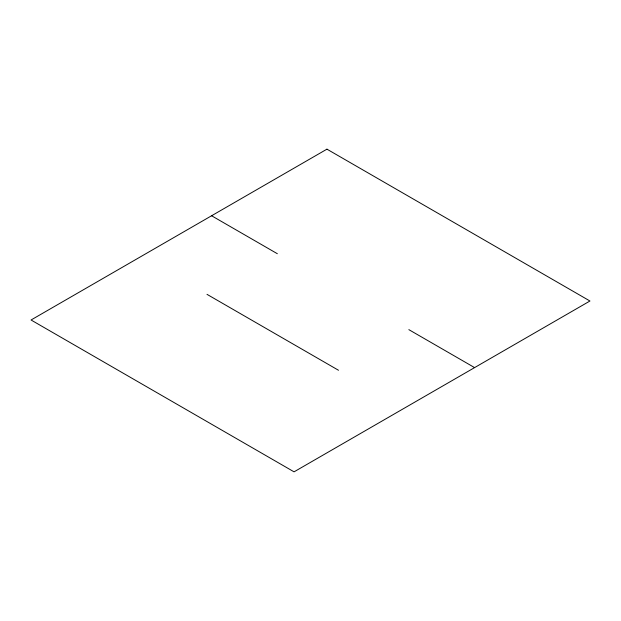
<?xml version="1.0" encoding="UTF-8"?>
<svg xmlns="http://www.w3.org/2000/svg" width="621" height="621" viewBox="0 0 621 621"><rect width="100%" height="100%" fill="white"/><g stroke="black" fill="none" stroke-linecap="round" stroke-linejoin="round"><path stroke-width="0.93" d="M211.59 215.759L277.339 253.717M408.843 329.642L474.599 367.609M206.995 294.338L338.499 370.263M326.941 149.164L31.05 319.994L294.059 471.836L589.95 301.006L326.941 149.164"/></g></svg>
